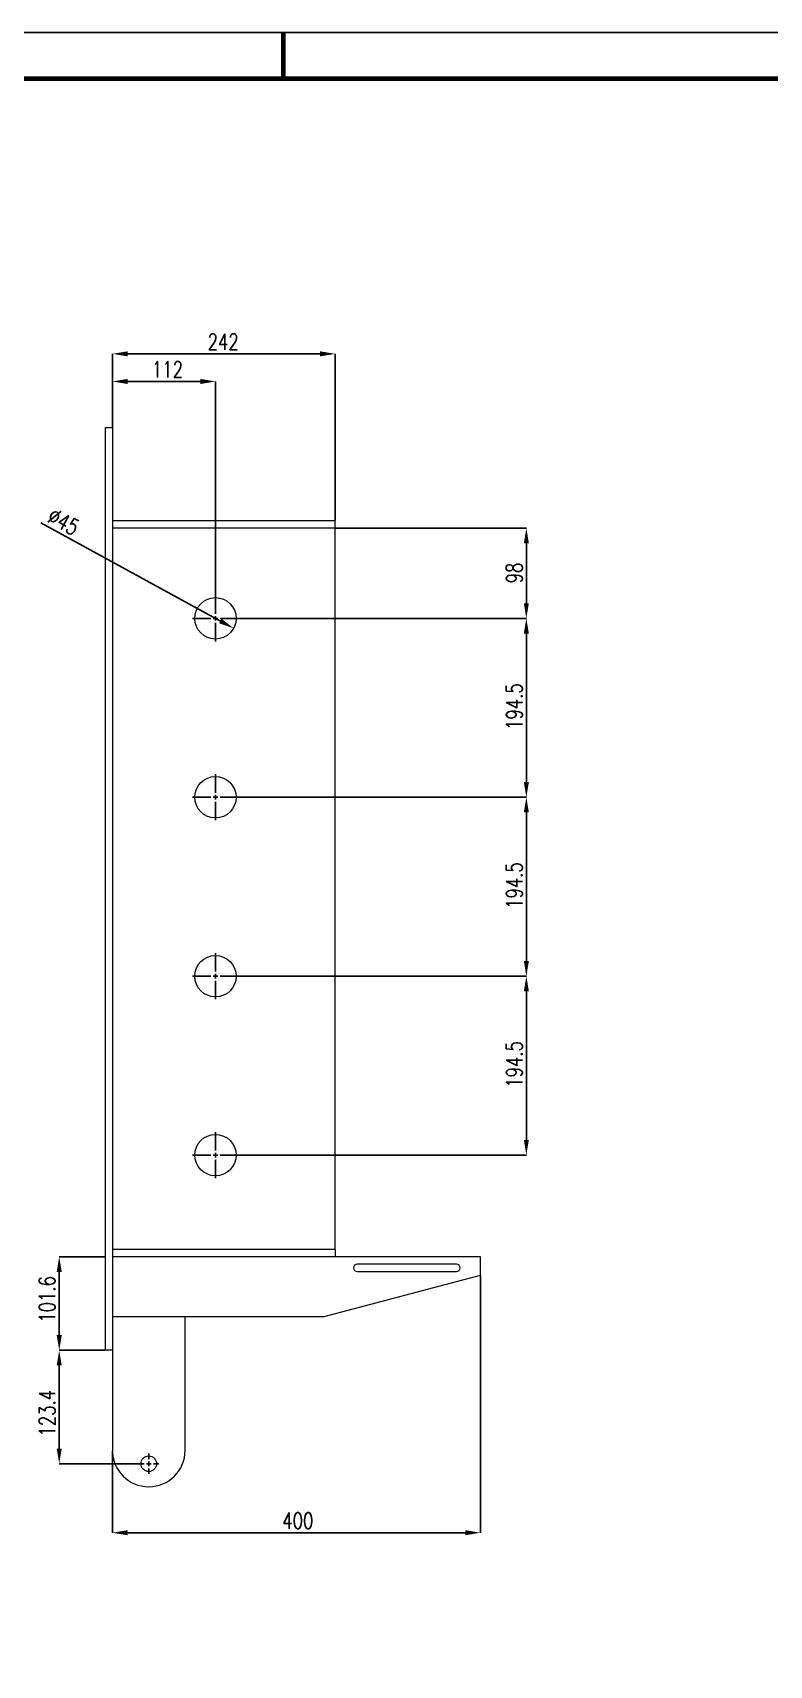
# Model space of a CAD drawing. Header units: millimetres. Extents: x 7096 to 7937, y 1301 to 1895.
# Drawn here: x 7512.1 to 7672.3, y 1539.8 to 1894.7 of the extents above; entities that cross this region are included whole.
import ezdxf

# ---------------------------------------------------------------- set-up
doc = ezdxf.new("R2010")
doc.units = ezdxf.units.MM
doc.linetypes.add('SLD-Mista-simples', pattern=[10.16, 6.35, -1.27, 1.27, -1.27])
doc.linetypes.add('SLD-Sólida', pattern=[0])
for name, color, linetype in [('CENTRO', 6, 'SLD-Mista-simples'), ('COTA', 1, 'SLD-Sólida'), ('FOLHA', 7, 'Continuous')]:
    doc.layers.add(name, color=color, linetype=linetype)
doc.styles.add('SLDTEXTSTYLE3', font='SIMPLEX')

msp = doc.modelspace()

# ---------------------------------------------------------------- linework, layer by layer
at = {"linetype": 'SLD-Sólida', "lineweight": 18}
for p, q in [((7527.86, 1808.91), (7527.86, 1608.27)), ((7527.86, 1808.91), (7529.44, 1808.91)), ((7529.44, 1808.91), (7529.44, 1608.27)), ((7577.84, 1788.59), (7529.44, 1788.59)), ((7577.84, 1787), (7529.44, 1787)), ((7577.84, 1787), (7577.84, 1788.59)), ((7577.84, 1630.18), (7577.84, 1787)), ((7577.84, 1630.18), (7529.44, 1630.18)), ((7577.84, 1630.18), (7577.84, 1628.59)), ((7609.44, 1628.59), (7529.44, 1628.59)), ((7604.24, 1626.99), (7582.64, 1626.99)), ((7609.44, 1624.59), (7609.44, 1628.59)), ((7575.44, 1615.59), (7609.44, 1624.59)), ((7582.64, 1625.39), (7604.24, 1625.39)), ((7529.44, 1615.59), (7575.44, 1615.59)), ((7545.24, 1586.49), (7545.24, 1615.59)), ((7529.44, 1608.27), (7527.86, 1608.27)), ((7529.44, 1608.27), (7529.44, 1586.49))]:
    msp.add_line(p, q, dxfattribs=at)
for centre, radius in [((7551.84, 1767.4), 4.5), ((7551.84, 1728.5), 4.5), ((7551.84, 1689.6), 4.5), ((7551.84, 1650.7), 4.5), ((7537.34, 1583.59), 1.7)]:
    msp.add_circle(centre, radius, dxfattribs=at)
for centre, radius, start, end in [((7582.64, 1626.19), 0.8, 90, 270), ((7604.24, 1626.19), 0.8, 270, 90), ((7537.34, 1586.49), 7.9, 180, 0)]:
    msp.add_arc(centre, radius, start, end, dxfattribs=at)
at = {"layer": 'CENTRO'}
for p, q in [((7551.84, 1768.4), (7551.84, 1772.4)), ((7551.84, 1767.4), (7551.84, 1767.9)), ((7550.84, 1767.4), (7546.84, 1767.4)), ((7551.84, 1767.4), (7551.34, 1767.4)), ((7551.84, 1767.4), (7551.84, 1766.9)), ((7551.84, 1767.4), (7552.34, 1767.4)), ((7551.84, 1766.4), (7551.84, 1762.4)), ((7552.84, 1767.4), (7556.84, 1767.4)), ((7551.84, 1729.5), (7551.84, 1733.5)), ((7551.84, 1728.5), (7551.84, 1729)), ((7550.84, 1728.5), (7546.84, 1728.5)), ((7551.84, 1728.5), (7551.34, 1728.5)), ((7551.84, 1728.5), (7551.84, 1728)), ((7551.84, 1728.5), (7552.34, 1728.5)), ((7551.84, 1727.5), (7551.84, 1723.5)), ((7552.84, 1728.5), (7556.84, 1728.5)), ((7551.84, 1690.6), (7551.84, 1694.6)), ((7551.84, 1689.6), (7551.84, 1690.1)), ((7550.84, 1689.6), (7546.84, 1689.6)), ((7551.84, 1689.6), (7551.34, 1689.6)), ((7551.84, 1689.6), (7551.84, 1689.1)), ((7551.84, 1689.6), (7552.34, 1689.6)), ((7551.84, 1688.6), (7551.84, 1684.6)), ((7552.84, 1689.6), (7556.84, 1689.6)), ((7551.84, 1651.7), (7551.84, 1655.7)), ((7551.84, 1650.7), (7551.84, 1651.2)), ((7550.84, 1650.7), (7546.84, 1650.7)), ((7551.84, 1650.7), (7551.34, 1650.7)), ((7551.84, 1650.7), (7551.84, 1650.2)), ((7551.84, 1650.7), (7552.34, 1650.7)), ((7551.84, 1649.7), (7551.84, 1645.7)), ((7552.84, 1650.7), (7556.84, 1650.7)), ((7536.34, 1583.59), (7535.14, 1583.59)), ((7537.34, 1583.59), (7536.84, 1583.59)), ((7537.34, 1584.59), (7537.34, 1585.79)), ((7537.34, 1583.59), (7537.34, 1584.09)), ((7537.34, 1583.59), (7537.34, 1583.09)), ((7537.34, 1583.59), (7537.84, 1583.59)), ((7538.34, 1583.59), (7539.54, 1583.59)), ((7537.34, 1582.59), (7537.34, 1581.39))]:
    msp.add_line(p, q, dxfattribs=at)
at = {"layer": 'COTA'}
for p, q in [((7529.44, 1808.97), (7529.44, 1824.91)), ((7574.54, 1824.91), (7532.75, 1824.91)), ((7577.84, 1788.65), (7577.84, 1824.91)), ((7529.44, 1808.97), (7529.44, 1818.91)), ((7548.54, 1818.91), (7532.75, 1818.91)), ((7551.84, 1772.46), (7551.84, 1818.91)), ((7513.83, 1788.15), (7552.9, 1766.82)), ((7577.91, 1787), (7619.44, 1787)), ((7619.44, 1770.7), (7619.44, 1783.7)), ((7556.91, 1767.4), (7619.44, 1767.4)), ((7556.91, 1767.4), (7619.44, 1767.4)), ((7619.44, 1764.1), (7619.44, 1731.8)), ((7556.91, 1728.5), (7619.44, 1728.5)), ((7556.91, 1728.5), (7619.44, 1728.5)), ((7619.44, 1725.2), (7619.44, 1692.9)), ((7556.91, 1689.6), (7619.44, 1689.6)), ((7556.91, 1689.6), (7619.44, 1689.6)), ((7619.44, 1686.3), (7619.44, 1654)), ((7556.91, 1650.7), (7619.44, 1650.7)), ((7527.79, 1628.59), (7517.86, 1628.59)), ((7517.86, 1625.29), (7517.86, 1611.57)), ((7609.44, 1624.53), (7609.44, 1568.59)), ((7527.79, 1608.27), (7517.86, 1608.27)), ((7527.79, 1608.27), (7517.86, 1608.27)), ((7517.86, 1586.89), (7517.86, 1604.97)), ((7535.08, 1583.59), (7517.86, 1583.59)), ((7529.44, 1586.43), (7529.44, 1568.59)), ((7532.75, 1568.59), (7606.14, 1568.59))]:
    msp.add_line(p, q, dxfattribs=at)
for points in [[(7532.75, 1825.46), (7532.75, 1824.36), (7529.44, 1824.91)], [(7574.54, 1825.46), (7574.54, 1824.36), (7577.84, 1824.91)], [(7532.75, 1819.46), (7532.75, 1818.36), (7529.44, 1818.91)], [(7548.54, 1819.46), (7548.54, 1818.36), (7551.84, 1818.91)], [(7618.89, 1783.7), (7619.99, 1783.7), (7619.44, 1787)], [(7618.89, 1770.7), (7619.99, 1770.7), (7619.44, 1767.4)], [(7553.16, 1767.31), (7552.63, 1766.34), (7555.79, 1765.24)], [(7618.89, 1764.1), (7619.99, 1764.1), (7619.44, 1767.4)], [(7618.89, 1731.8), (7619.99, 1731.8), (7619.44, 1728.5)], [(7618.89, 1725.2), (7619.99, 1725.2), (7619.44, 1728.5)], [(7618.89, 1692.9), (7619.99, 1692.9), (7619.44, 1689.6)], [(7618.89, 1686.3), (7619.99, 1686.3), (7619.44, 1689.6)], [(7618.89, 1654), (7619.99, 1654), (7619.44, 1650.7)], [(7517.31, 1625.29), (7518.41, 1625.29), (7517.86, 1628.59)], [(7517.31, 1611.57), (7518.41, 1611.57), (7517.86, 1608.27)], [(7517.31, 1604.97), (7518.41, 1604.97), (7517.86, 1608.27)], [(7517.31, 1586.89), (7518.41, 1586.89), (7517.86, 1583.59)], [(7532.75, 1569.14), (7532.75, 1568.04), (7529.44, 1568.59)], [(7606.14, 1569.14), (7606.14, 1568.04), (7609.44, 1568.59)]]:
    msp.add_solid(points, dxfattribs=at)
at = {"layer": 'FOLHA', "color": 9, "lineweight": 100}
for p, q in [((7566.56, 1894.75), (7566.56, 1884.75)), ((7120.56, 1884.75), (7926.56, 1884.75))]:
    msp.add_line(p, q, dxfattribs=at)
at = {"layer": 'FOLHA'}
msp.add_lwpolyline([(7095.56, 1894.75), (7936.56, 1894.75), (7936.56, 1300.75), (7095.56, 1300.75)], close=True, dxfattribs=at)

# ---------------------------------------------------------------- texts
at = {"layer": 'COTA', "style": 'SLDTEXTSTYLE3', "width": 0.75}
for s, p in [('242', (7550.14, 1825.78)), ('112', (7538.02, 1819.78)), ('400', (7566.38, 1569.46))]:
    msp.add_text(s, height=3.5, dxfattribs=at).set_placement(p)
for s, rotation, p in [('∅45', 331.3693, (7515.01, 1788.5)), ('98', 90, (7618.57, 1775.01)), ('194.5', 90, (7618.57, 1743.14)), ('194.5', 90, (7618.57, 1704.24)), ('194.5', 90, (7618.57, 1665.34)), ('101.6', 90, (7516.98, 1614.27)), ('123.4', 90, (7516.98, 1589.5))]:
    msp.add_text(s, height=3.5, rotation=rotation, dxfattribs=at).set_placement(p)

doc.saveas('drawing.dxf')
